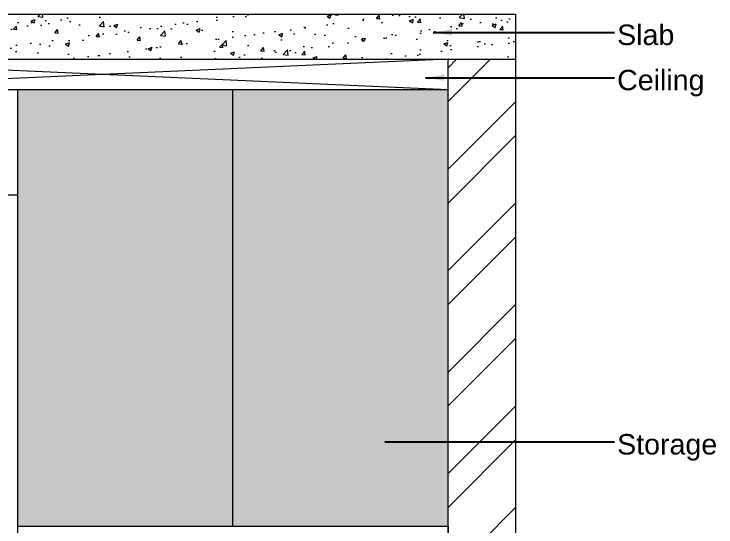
# Model space of a CAD drawing. Header units: inches. Extents: x 213 to 17763, y -4830 to 1802.
# Drawn here: x 5476.8 to 5569.9, y 1113.3 to 1181.4 of the extents above; entities that cross this region are included whole.
import ezdxf

# ---------------------------------------------------------------- set-up
doc = ezdxf.new("R2010")
doc.units = ezdxf.units.IN
doc.header["$MEASUREMENT"] = 0
doc.layers.add('.', color=30, linetype='Continuous')
doc.styles.add('_mm text style', font='arial.ttf')
doc.styles.get("Standard").update_dxf_attribs({"font": 'arial.ttf'})
doc.dimstyles.new('ISO-25', dxfattribs={"dimtxt": 4.5, "dimasz": 2.5, "dimexe": 1.25, "dimexo": 0.625, "dimtad": 1, "dimdec": 0, "dimlunit": 4, "dimtxsty": 'Standard', "dimcen": 2.5, "dimadec": 0, "dimazin": 0, "dimtfac": 1, "dimtdec": 0, "dimtmove": 0, "dimatfit": 3, "dimfxl": 1, "dimarcsym": 0})

msp = doc.modelspace()

# ---------------------------------------------------------------- hatches: boundary and pattern name
at = {"layer": '.', "lineweight": 5, "transparency": 33554687}
h = msp.add_hatch(dxfattribs=at)
h.set_pattern_fill('AR-CONC', color=1, scale=0.03)
h.set_pattern_definition([(50, (-518.6957, 711.4474), (5.46554, -0.4781726), [0.5715, -6.2865]), (355, (-518.6957, 711.4474), (-1.0573026, 5.7317054), [0.4572, -5.0292175]), (100.45144, (-518.24, 711.4075), (4.4082374, 5.2535326), [0.4857003, -5.3427073]), (46.1842, (-518.696, 712.9714), (8.132371, -1.26127), [0.85725, -9.42975]), (96.63556, (-518.018, 712.866), (7.122124, 7.422784), [0.728551, -8.014068]), (351.18415, (-518.696, 712.971), (7.122124, 7.422784), [0.685799, -7.543792]), (21, (-517.9337, 712.5904), (4.5484317, -3.067956), [0.5715, -6.2865]), (326, (-517.9337, 712.5904), (1.854061, 5.525639), [0.4572, -5.0292]), (71.451445, (-517.5547, 712.3347), (6.4024926, 2.457683), [0.4857003, -5.342698]), (37.5, (-518.6957, 711.4474), (0.0926581, 2.53665117), [0, -4.96824, 0, -5.1054, 0, -5.04825]), (7.5, (-518.6957, 711.4474), (2.0045899, 3.0054172), [0, -2.91084, 0, -4.85394, 0, -1.92405]), (327.5, (-520.395, 711.4474), (4.06771786, -0.1718623), [0, -1.905, 0, -5.9436, 0, -7.8867]), (317.5, (-521.157, 711.4474), (4.4438754, 0.7627947), [0, -2.4765, 0, -3.94716, 0, -5.6007])])
h.paths.add_polyline_path([(5543.385, 1181.447), (5439.304, 1181.447), (5439.304, 1175.447), (5543.385, 1175.447)])
at = {"layer": '.', "lineweight": 5, "true_color": 0xed1f24}
h = msp.add_hatch(dxfattribs=at)
h.set_pattern_fill('ANSI32', color=240)
h.set_pattern_definition([(45, (-518.696, 711.447), (-6.735192, 6.735192), []), (45, (-514.206, 711.447), (-6.735192, 6.735192), [])])
h.paths.add_polyline_path([(5444.304, 1175.447), (5439.304, 1175.447), (5439.304, 1061.447), (5444.304, 1061.447)])
h.paths.add_polyline_path([(5543.385, 1175.447), (5534.385, 1175.447), (5534.385, 1061.447), (5543.385, 1061.447)])
at = {"lineweight": 5, "true_color": 0xd2cfc4}
h = msp.add_hatch(color=254, dxfattribs=at)
h.dxf.hatch_style = 1
h.paths.add_polyline_path([(5505.845, 1171.447), (5477.304, 1171.447), (5477.304, 1157.447), (5477.304, 1113.447), (5505.845, 1113.447)])
h.paths.add_polyline_path([(5534.385, 1171.447), (5505.845, 1171.447), (5505.845, 1113.447), (5534.385, 1113.447)])

# ---------------------------------------------------------------- linework, layer by layer
at = {"lineweight": 5}
for p, q in [((5439.304, 1181.447), (5543.385, 1181.447)), ((5543.385, 1061.447), (5543.385, 1181.447)), ((5439.304, 1175.447), (5543.385, 1175.447)), ((5444.304, 1175.447), (5534.385, 1171.447)), ((5534.385, 1175.447), (5444.304, 1171.447)), ((5534.385, 1061.447), (5534.385, 1175.447)), ((5444.304, 1171.447), (5534.385, 1171.447)), ((5477.304, 1157.447), (5477.304, 1171.447)), ((5505.845, 1113.447), (5505.845, 1171.447)), ((5444.304, 1157.447), (5477.304, 1157.447)), ((5477.304, 1061.447), (5477.304, 1157.447)), ((5477.304, 1113.447), (5534.385, 1113.447))]:
    msp.add_line(p, q, dxfattribs=at)
msp.add_lwpolyline([(5477.304, 1113.447), (5534.385, 1113.447), (5534.385, 1103.447), (5477.304, 1103.447)], close=True, dxfattribs=at)

# ---------------------------------------------------------------- texts
at = {"lineweight": 5, "char_height": 2.7146, "attachment_point": 1, "style": '_mm text style'}
for s, insert in [('Slab', (5556.821, 1180.044)), ('Ceiling', (5556.821, 1174.044)), ('Storage', (5556.821, 1125.682))]:
    msp.add_mtext_dynamic_manual_height_columns(s, width=64.86501, gutter_width=13.573, heights=[0], dxfattribs=dict(at, insert=insert))

# ---------------------------------------------------------------- leaders
at = {"lineweight": 5}
for points in [[(5532.403, 1178.992), (5556.494, 1178.992)], [(5531.403, 1172.992), (5556.494, 1172.992)], [(5525.984, 1124.63), (5556.494, 1124.63)]]:
    msp.add_leader(points, dimstyle='ISO-25', override={"dimgap": 0.625, "dimtad": 0}, dxfattribs=at)

doc.saveas('drawing.dxf')
